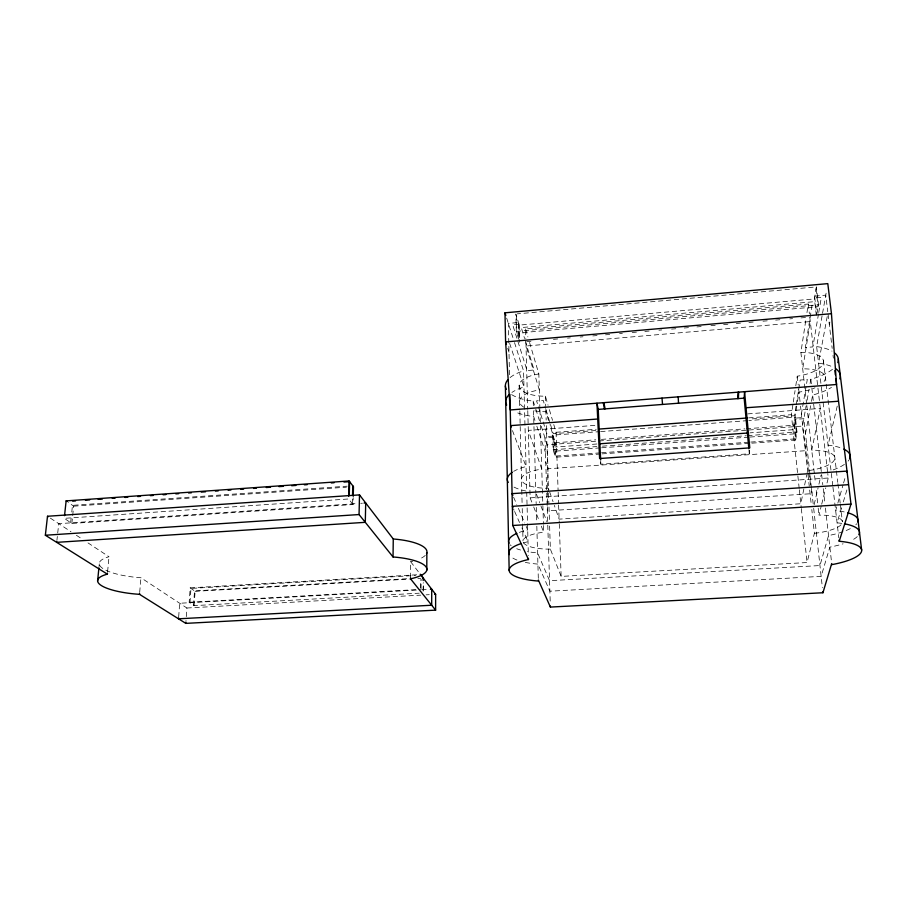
<?xml version="1.0" encoding="UTF-8"?>
<svg xmlns="http://www.w3.org/2000/svg" width="907" height="907" viewBox="0 0 907 907"><rect width="100%" height="100%" fill="white"/><g stroke="black" fill="none" stroke-linecap="round" stroke-linejoin="round"><path stroke-width="0.68" stroke-dasharray="4.54 3.4" d="M421.086 588.609L421.131 579.199M423.127 591.183L423.161 583.167M423.467 590.276L423.501 582.26M420.633 588.031L420.667 579.958M410.554 577.6L410.678 561.728A43.751 12.879 0.6 0 0 412.821 561.206M353.038 504.53L348.617 498.975L64.238 518.339L71.846 523.452L353.038 504.53L353.208 497.671M352.335 503.646L352.472 498.158M193.531 605.23L194.529 590.911L409.068 578.621M194.121 605.627L195.107 591.319L190.187 587.861L189.166 602.293L194.121 605.627L419.238 593.178M185.946 621.442L186.014 620.479M186.286 616.635L186.899 608.007L140.925 577.748A43.581 11.757 3.5 0 1 103.103 568.678A43.581 11.757 3.5 0 1 109.01 556.751L88.013 542.919M189.96 602.826L190.98 588.416L415.497 575.492M178.679 616.862L179.677 603.257L416.914 590.038M600.355 461.946L600.865 464.225L749.307 453.795L749.59 450.246M139.701 592.248L140.925 577.748M107.604 571.659L109.01 556.751M99.033 566.58L99.282 563.939M70.644 522.636L71.211 517.319M71.778 511.99L72.481 505.335L347.154 486.186M71.846 523.452L73.682 506.174L68.138 502.285M56.948 540.005L57.334 536.49M57.719 532.987L58.74 523.668L357.449 503.532M799.192 488.385L791.38 414.692L792.967 404.25M793.308 402.016L795.065 390.577M795.779 385.872L797.253 376.201A29.421 11.825 -7.2 0 0 823.477 362.347A29.421 11.825 -7.2 0 0 800.892 352.381L806.051 318.595M806.969 312.598L808.284 304.038L525.561 328.958L525.822 338.526M796.029 406.189L794.509 415.712L749.012 419.102M796.244 404.817L800.178 380.044L807.298 379.477L806.346 384.999M796.743 406.166L792.967 429.714L750.089 432.843M797.48 401.563L798.988 392.119A29.557 11.553 -6.9 0 0 814.996 387.799M751.846 443.16L795.643 440.02L794.078 425.247L795.382 417.084L748.808 420.553M816.311 315.217L814.407 298.925L816.334 286.895L517.296 313.856M795.643 440.02L796.992 432.049L795.382 417.084M817.003 313.391L818.454 304.797L816.334 286.895M806.119 386.371L800.745 417.719L795.224 418.127M818.522 313.901L812.865 346.905L805.348 347.528L812.604 301.838L521.287 327.574L524.575 338.481M818.749 312.518L821.345 297.394L814.554 297.995M808.545 471.504L802.548 426.075L806.074 406.143M807.139 400.157L808.965 389.874M810.087 383.514L810.858 379.205A44.137 17.755 -7.2 0 0 832.909 368.922M832.785 485.835L816.64 346.599L822.059 315.965M822.547 313.278L826.436 291.306M805.484 433.637L810.711 405.474M811.482 401.348L812.649 395.044A44.352 17.346 -7 0 0 831.47 387.402M827.218 316.543L818.556 363.185A44.352 17.346 -7 0 1 832.229 366.745M806.584 443.67L805.235 450.734L547.964 468.783L545.765 462.185M829.338 324.785L829.871 322.019M803.829 489.009L800.824 503.748L559.109 519.144L554.324 505.346M804.634 485.064L806.708 474.905M807.139 472.819L807.57 470.71L800.53 406.155M814.135 504.666L818.103 487.773M818.93 484.225L821.062 475.132M837.24 406.109L828.08 445.201A45.429 15.272 -5.9 0 1 842.025 448.319M549.619 526.049L550.368 549.132L561.138 576.41L807.06 562.533L814.395 533.305L811.81 509.564M814.395 533.305A30.849 9.013 -5.1 0 0 842.331 522.67A30.849 9.013 -5.1 0 0 818.964 515.119L821.152 506.401M821.708 504.156L825.801 487.864M827.025 482.978L828.284 478L827.774 473.567M836.742 506.911L835.676 510.664A46.291 13.537 -5.1 0 1 845.675 512.228M837.841 503.09L843 485.086M843.589 482.989L845.755 475.438M841.56 507.807L837.082 522.84A46.45 13.208 -5 0 1 842.32 523.464M843.317 501.9L846.911 489.848M814.849 296.124L825.755 295.149L827.762 311.759M518.997 324.241L512.693 324.808L527.058 370.589L534.076 369.999L524.972 339.796M509.485 374.704L508.373 323.414L518.464 322.507L518.895 339.706L516.298 331.372L515.879 313.981L519.258 325.114L814.407 298.925M516.298 331.372L818.454 304.797M526.718 341.644L530.935 341.27M540.787 340.42L543.599 340.182M553.44 339.331L557.669 338.957M567.51 338.107L570.322 337.869M580.174 337.019L582.986 336.769M592.827 335.919L597.044 335.556M605.491 334.819L609.708 334.456M619.549 333.606L622.361 333.368M632.213 332.506L636.431 332.143M644.866 331.418L649.095 331.055M658.936 330.205L661.747 329.955M671.588 329.105L675.817 328.742M684.252 328.005L688.47 327.642M696.916 326.917L701.134 326.554M710.975 325.692L715.192 325.33M723.639 324.604L727.856 324.241M736.291 323.504L740.509 323.141M748.955 322.416L753.173 322.042M763.014 321.191L767.243 320.829M775.678 320.103L779.895 319.729M789.748 318.879L792.559 318.64M800.994 317.904L806.618 317.416M594.856 425.394L528.305 430.394L541.762 469.146A28.412 9.852 -1.9 0 0 521.672 480.347A28.412 9.852 -1.9 0 0 548.395 488.261L549.075 490.222M747.776 413.887L820.279 408.433L811.754 450.201A30.271 10.181 -5.9 0 1 834.814 458.749A30.271 10.181 -5.9 0 1 807.57 470.71M553.769 424.555L556.048 432.276L596.216 429.283M748.694 417.889L791.38 414.692M595.763 430.53L553.259 433.693L550.481 424.465M600.661 453.976L555.447 457.207L553.123 449.736L552.624 435.145L599.198 431.687M600.615 431.573L747.402 420.655M552.919 436.12L547.726 436.505L536.547 400.849L543.202 400.316L545.629 408.365M553.281 437.287L544.982 437.9L547.737 523.963M552.624 435.145L554.948 442.797L595.74 439.804M601.364 439.396L744.84 428.864M746.246 428.762L794.078 425.247M541.23 426.177L547.182 444.77L747.527 430.111M748.933 430.009L802.548 426.075M596.919 443.999L556.558 446.947L549.88 424.861M553.123 449.736L596.829 446.573M602.463 446.165L746.246 435.734M747.651 435.632L796.992 432.049M600.241 447.888L553.599 451.267L553.1 436.709M601.658 447.786L748.66 437.151M750.078 437.049L796.72 433.682L795.122 418.751M600.162 452.865L555.107 456.096L554.608 441.664M601.568 452.763L749.386 442.163M750.792 442.06L795.847 438.829L794.271 424.034M602.078 453.874L750.429 443.262M73.682 506.174L346.417 487.195M360.748 503.317L362.403 503.204M527.772 410.712L530.13 497.864L828.284 478M190.187 587.861L420.701 574.562M195.107 591.319L409.42 579.063M417.878 578.575L420.701 578.417M189.166 602.293L420.621 589.38M421.642 589.777L428.353 589.403M186.899 608.007L420.791 595.139M426.086 594.845L429.26 594.675M50.35 518.135L70.984 531.717M76.403 535.289L81.732 538.792M410.678 561.728L418.932 572.51M513.498 508.906L514.065 510.188M514.632 511.457L519.507 522.489M521.91 527.908L528.01 541.717A43.559 12.777 -1.6 0 0 523.294 542.919M513.6 497.172L516.763 504.53M518.407 508.339L524.7 522.976M526.219 526.479L527.704 529.926A43.411 13.095 -1.7 0 0 518.747 532.602M530.13 497.864L532.84 504.734M533.724 506.979L538.86 519.972M541.309 526.185L543.69 532.228A28.933 8.73 -1.7 0 0 523.203 542.159A28.933 8.73 -1.7 0 0 550.368 549.132M512.466 430.587L526.049 466.538A42.629 14.795 -1.9 0 0 513.691 471.357M536.502 494.202L539.676 502.637M540.923 505.925L546.853 521.638M549.744 492.161L553.043 501.65M507.716 348.322L508.997 352.143M509.666 343.402L523.974 386.983A41.654 16.825 -2.1 0 0 511.922 392.436M534.949 420.429L533.656 416.506A41.654 16.825 -2.1 0 1 515.357 411.959M536.842 426.199L545.447 452.434M506.673 318.119L513.713 340.102M514.507 342.585L523.554 370.872L528.373 555.708M511.616 394.602A41.461 17.222 -2.2 0 0 533.214 401.109L534.495 405.112M535.765 409.068L539.45 420.599M548.576 420.553L545.901 411.71A27.766 11.213 -2.1 0 1 532.568 410.44M546.025 409.703L550.073 423.127M525.561 328.958L527.908 336.905M529.552 342.483L538.837 373.945L539.892 408.354M538.837 373.945A27.629 11.474 -2.2 0 0 519.371 386.938A27.629 11.474 -2.2 0 0 545.402 396.2L548.066 405.248M549.37 409.658L552.533 420.383M808.761 472.887L812.071 493.657L547.318 510.822L547.964 468.783L547.182 444.77M828.057 314.196L832.184 348.401M833.023 355.34L833.363 358.118M816.028 288.823L818.137 306.679L516.843 333.107L516.423 315.772M823.431 360.578L837.751 482.309M837.909 483.703L840.199 503.215M840.37 504.609L842.331 521.332M814.701 297.054L816.776 314.74M832.943 487.184L838.816 537.794M808.284 304.038L809.407 313.867M809.792 317.167L819.633 402.833M819.803 404.239L827.638 472.468M810.858 379.205L811.414 384.137M811.856 388.094L821.493 473.273M821.64 474.542L822.796 484.78M823.239 488.624L824.985 504.133M825.427 508.022L831.583 562.431M800.892 352.381L806.618 403.91M806.777 405.316L814.429 474.259M814.577 475.608L815.325 482.354M816.232 490.483L818.046 506.866M818.193 508.249L818.964 515.119M809.94 474.214L803.851 418.717L795.02 419.374L796.618 434.283M810.087 475.608L813.556 507.172M813.681 508.362L822.377 587.611M797.253 376.201L798.228 385.135M798.67 389.126L800.371 404.749M807.99 474.554L809.248 486.152M809.679 490.029L811.38 505.641M799.339 489.78L801.21 507.364M801.334 508.566L807.06 562.533M748.921 449.679L749.307 453.795M600.729 461.425L600.865 464.225M556.048 432.276L558.111 490.823M558.156 492.24L558.565 503.566M558.61 504.984L559.234 522.659M559.279 523.838L561.138 576.41M554.948 442.797L555.447 457.207M545.402 396.2L545.719 405.882M545.844 409.771L546.173 420.066M546.354 425.632L548.508 492.002M548.554 493.249L548.882 503.272M548.996 507.047L549.495 522.239M547.771 525.13L550.232 602.101M539.937 409.771L540.368 423.909M540.413 425.315L542.84 504.349M542.874 505.664L543.452 524.212M543.486 525.55L543.69 532.228M533.214 401.109L533.35 405.905M533.497 410.712L535.844 492.478M535.878 493.725L536.162 503.646M536.275 507.387L536.706 522.421M536.819 526.196L538.327 578.927M525.935 342.789L527.738 409.306M519.258 325.114L519.688 342.245M518.736 323.38L519.155 340.556M519.178 385.237L519.779 409.51M519.813 410.928L520.153 425.088M520.199 426.505L522.081 502.841M522.217 508.476L522.568 522.557M522.602 523.974L523.01 540.878M525.289 562.385A43.559 12.777 -1.6 0 0 537.908 564.097L549.88 591.194L821.141 576.376L829.848 547.125A46.45 13.208 -5 0 0 843.102 543.803M516.979 560.05A43.559 12.777 -1.6 0 1 510.482 556.274M857.285 536.581A46.45 13.208 -5 0 1 851.696 540.357M523.838 407.186A27.766 11.213 -2.1 0 1 539.325 389.976L526.026 346.009L810.291 321.566L802.718 368.832A29.557 11.553 -6.9 0 1 821.708 383.888M525.822 491.004A42.629 14.795 -1.9 0 1 513.679 486.934M848.941 460.019A45.429 15.272 -5.9 0 1 848.113 461.107M844.383 464.395A45.429 15.272 -5.9 0 1 831.968 470.325M856.696 523.781A46.291 13.537 -5.1 0 1 855.845 524.745M850.29 528.622A46.291 13.537 -5.1 0 1 828.544 535.549L819.951 565.549L549.551 580.684L537.579 552.885A43.411 13.095 -1.7 0 1 527.386 551.592M520.573 550.027A43.411 13.095 -1.7 0 1 516.718 548.724M511.14 545.674A43.411 13.095 -1.7 0 1 510.244 544.846M816.64 346.599A44.137 17.755 -7.2 0 1 832.002 351.145M510.097 377.584A41.461 17.222 -2.2 0 1 523.554 370.872M425.27 555.379A43.751 12.879 0.6 0 1 418.649 559.324"/><path stroke-width="1.36" d="M107.468 573.065L107.366 574.154A43.797 11.303 3.3 0 0 101.482 585.627A43.797 11.303 3.3 0 0 139.519 594.334L185.799 623.37L435.621 610.139L435.632 594.323L420.258 574.244M423.172 580.491L423.184 577.816M426.789 570.163L426.846 552.726M435.621 610.139L410.542 578.825L410.554 577.748M410.542 578.825A43.967 12.392 0.6 0 0 425.791 566.592A43.967 12.392 0.6 0 0 393.037 556.966L393.264 538.985L359.512 494.893L47.504 516.264L45.35 535.243L107.366 574.154M393.037 556.966L359.059 514.552L359.512 494.893M353.242 496.299L353.481 486.708L349.093 480.971L66.132 500.891L64.533 515.652M348.696 496.208L349.093 480.971M349.263 495.505L349.626 481.662L343.968 482.059M352.54 495.403L352.778 485.789M737.708 398.638L738.037 392.187M738.355 398.592L738.695 392.13M748.797 448.307L744.159 398.139L744.568 391.677L749.783 447.877L599.606 458.534L596.953 403.196L598.223 409.408L600.661 460.03M185.799 623.37L185.878 622.406M178.611 617.837L178.532 618.812L431.687 605.23L431.721 589.21L430.372 589.289M139.519 594.334L139.61 593.291M97.616 581.07L98.897 567.895M56.812 541.184L56.688 542.352L365.294 522.33L365.702 502.977L364.047 503.09M838.374 401.257L746.053 407.742M846.719 472.071L847.002 471.107L512.081 493.646L512.84 495.415M848.442 484.701L512.364 506.321L512.931 507.614M538.361 579.992L550.39 607.078L822.932 592.747L831.708 563.53M831.832 564.63A46.699 12.698 -4.8 0 0 861.491 551.558A46.699 12.698 -4.8 0 0 839.224 541.264L850.981 504.099L835.869 378.945M504.984 312.824L827.796 283.63L831.458 313.686L836.537 384.5L510.256 409.953L505.596 341.939L504.984 312.824L505.834 315.466M831.458 313.686L505.596 341.939L506.446 344.49M598.223 409.408L744.159 398.139M597.702 419.011L510.596 425.632L511.163 427.129M598.994 429.068L747.379 417.98M599.708 443.795L747.447 433.036M72.696 501.129L75.53 500.936M85.417 500.233L89.657 499.938M98.126 499.338L102.366 499.043M112.264 498.351L115.087 498.147M124.973 497.455L127.796 497.251M137.694 496.56L140.517 496.367M150.403 495.664L153.238 495.471M163.124 494.769L165.947 494.576M175.845 493.884L178.668 493.68M188.554 492.989L191.377 492.784M201.275 492.093L205.515 491.798M215.401 491.095L218.224 490.902M228.111 490.199L230.945 490.007M240.831 489.315L243.654 489.111M253.552 488.42L256.375 488.215M266.261 487.524L270.501 487.229M278.982 486.628L283.222 486.333M291.691 485.733L295.931 485.438M304.412 484.837L307.235 484.644M331.259 482.955L334.082 482.751M45.35 535.243L359.059 514.552M509.915 394.443L512.772 525.493L850.981 504.099M434.566 594.38L435.632 594.323M47.504 516.264L48.218 516.741M66.132 500.891L67.05 501.526M420.701 574.562L423.524 578.258M512.772 525.493L528.475 559.54A43.774 12.279 -1.6 0 0 509.519 571.773A43.774 12.279 -1.6 0 0 538.395 581.058M603.257 402.697L604.459 408.932M603.892 402.651L605.094 408.876M838.295 358.945L861.65 550.061M834.871 370.612L835.37 374.784M839.088 540.107L839.224 541.264M822.83 591.715L822.932 592.747M661.997 398.116L662.541 404.443M678.175 396.858L678.527 403.207M550.356 606.08L550.39 607.078M528.441 558.417L528.475 559.54M505.392 385.951L509.167 570.356M509.269 554.642A43.559 12.777 -1.6 0 1 521.094 543.588M844.78 523.883A46.45 13.208 -5 0 1 858.782 534.711M506.65 405.021A41.654 16.825 -2.1 0 1 509.156 394.67M508.26 482.422A42.629 14.795 -1.9 0 1 512.172 472.32M835.54 368.571A44.352 17.346 -7 0 1 839.769 378.809M843.805 449.101A45.429 15.272 -5.9 0 1 849.542 458.942M509.031 543.18A43.411 13.095 -1.7 0 1 516.843 533.384M847.841 512.795A46.291 13.537 -5.1 0 1 857.75 521.899M506.321 389.33A41.461 17.222 -2.2 0 1 507.716 379.931M834.894 353.152A44.137 17.755 -7.2 0 1 837.796 362.596M393.264 538.985A43.751 12.879 0.6 0 1 426.528 553.621"/></g></svg>
